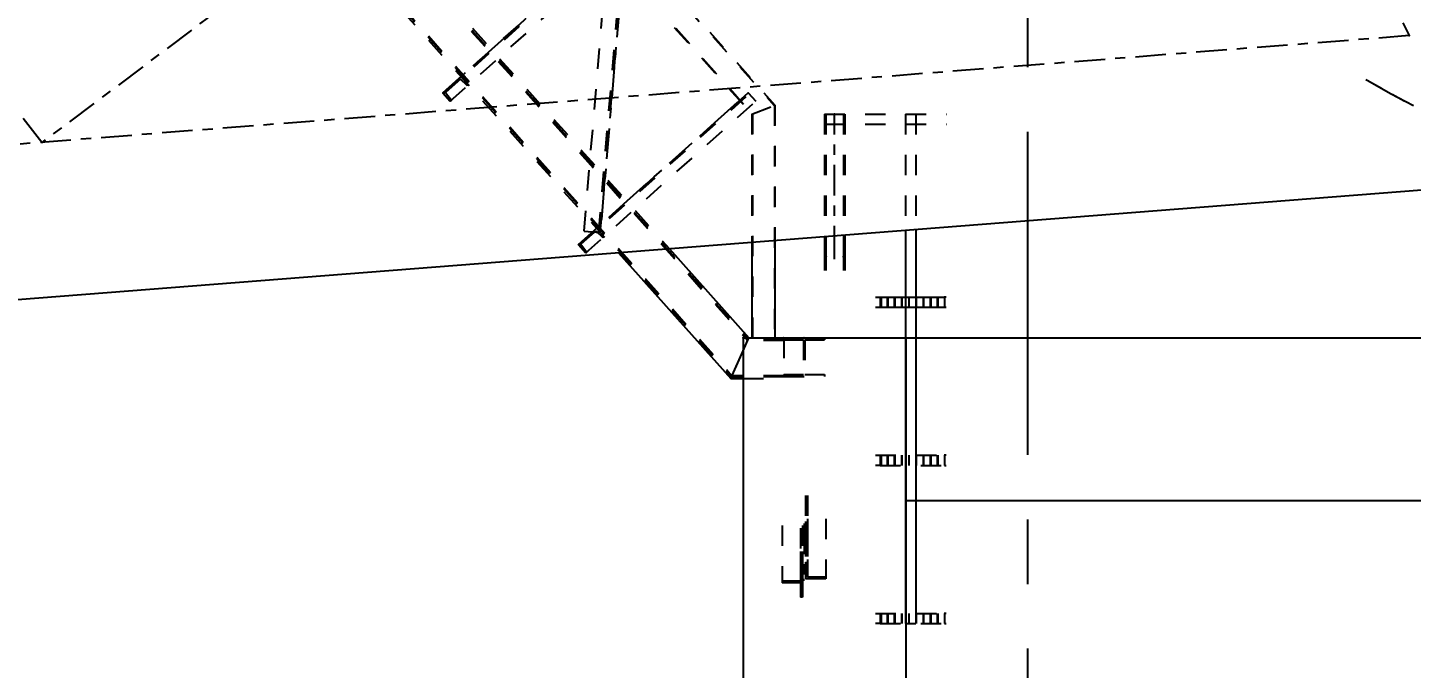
# Model space of a CAD drawing. Header units: millimetres. Extents: x 2368 to 8313, y 7493 to 11698.
# Drawn here: x 6956.3 to 7092.3, y 11089.7 to 11152.7 of the extents above; entities that cross this region are included whole.
import ezdxf

# ---------------------------------------------------------------- set-up
doc = ezdxf.new("R2010")
doc.units = ezdxf.units.MM
for name, pattern in [('CENTER', [50.8, 31.75, -6.35, 6.35, -6.35]), ('XKITLINE00', [0]), ('XKITLINE02', [4, 2, -2]), ('XKITLINE03', [6, 3, -1, 1, -1])]:
    doc.linetypes.add(name, pattern=pattern)
doc.styles.add('ROMANS', font='romans.shx')
doc.dimstyles.new('MD300', dxfattribs={"dimtxt": 2.5, "dimasz": 2.5, "dimexe": 1, "dimexo": 1, "dimgap": 0.5, "dimtad": 1, "dimdec": 1, "dimlfac": 50, "dimrnd": 0.5, "dimdsep": 46, "dimtxsty": 'ROMANS', "dimcen": 1, "dimclrd": 146, "dimclre": 146, "dimclrt": 30, "dimadec": 1, "dimazin": 2, "dimtfac": 1, "dimtdec": 1, "dimtmove": 0, "dimatfit": 1, "dimfxl": 1, "dimtolj": 1, "dimtzin": 0, "dimlwd": -1, "dimlwe": -1, "dimarcsym": 0})

# ---------------------------------------------------------------- blocks, each defined once
blk = doc.blocks.new('*D42')
at = {"color": 146, "transparency": 16777216}
for p, q in [((6918.69, 11189.66), (6918.69, 10968.16)), ((7026.59, 11121.22), (7026.59, 10968.16)), ((6921.19, 10969.16), (7024.09, 10969.16))]:
    blk.add_line(p, q, dxfattribs=at)
for points in [[(6921.19, 10969.58), (6921.19, 10968.75), (6918.69, 10969.16)], [(7024.09, 10969.58), (7024.09, 10968.75), (7026.59, 10969.16)]]:
    blk.add_solid(points, dxfattribs=at)
at = {"layer": 'Defpoints', "color": 0, "transparency": 16777216}
for p in [(6918.69, 11190.66), (7026.59, 11122.22), (7026.59, 10969.16)]:
    blk.add_point(p, dxfattribs=at)
at = {"color": 30, "transparency": 16777216, "insert": (6972.64, 10970.91), "char_height": 2.5, "attachment_point": 5, "style": 'ROMANS'}
blk.add_mtext('\\A1;5395', dxfattribs=at)

msp = doc.modelspace()

# ---------------------------------------------------------------- linework, layer by layer
at = {"color": 6, "linetype": 'CENTER'}
msp.add_line((7054.5882, 10907.5139), (7054.5882, 11495.735), dxfattribs=at)
at = {"color": 8, "linetype": 'XKITLINE03'}
for p, q in [((6957.6582, 11141.4324), (6856.5881, 11269.2452)), ((6957.6582, 11141.4324), (6856.5882, 11269.2452)), ((7058.7281, 11217.3205), (6957.6582, 11141.4324)), ((7058.7282, 11217.3205), (6957.6582, 11141.4324)), ((7058.7281, 11217.3205), (7092.0951, 11151.9247)), ((7058.7282, 11217.3205), (7092.0952, 11151.9247)), ((7092.0952, 11151.9247), (6761.3023, 11126.1076)), ((7092.0952, 11151.9247), (6761.3023, 11126.1076))]:
    msp.add_line(p, q, dxfattribs=at)
at = {"color": 3, "linetype": 'XKITLINE02'}
for p, q in [((6967.6587, 11214.4712), (7029.6712, 11145.0597)), ((6966.6893, 11212.3052), (7027.5052, 11144.233)), ((6959.8898, 11197.1117), (7027.0443, 11121.9441)), ((6959.9374, 11197.2181), (7027.0919, 11122.0505)), ((6960.0135, 11197.3881), (7019.3588, 11130.9616)), ((6958.2994, 11193.5581), (7025.4539, 11118.3905)), ((6958.347, 11193.6645), (7025.5015, 11118.4969)), ((6979.6661, 11169.3867), (7014.3446, 11130.5702)), ((7011.8397, 11161.6776), (7027.4452, 11144.2101)), ((6997.0745, 11146.2987), (7013.6269, 11161.0869)), ((6997.1678, 11146.1943), (7013.8721, 11161.1182)), ((6997.8074, 11145.4784), (7014.5117, 11160.4023)), ((7010.9616, 11132.7087), (7013.3482, 11160.8804)), ((7012.3965, 11132.5871), (7014.7831, 11160.7588)), ((7012.5559, 11132.5736), (7014.9425, 11160.7453)), ((7015.3151, 11161.2187), (7029.7312, 11145.0826)), ((6998.8643, 11147.8977), (6997.0745, 11146.2987)), ((6998.7988, 11147.6515), (6997.3265, 11146.3361)), ((6998.7988, 11147.6515), (6998.7988, 11147.6515)), ((6999.4957, 11146.9868), (6998.7988, 11147.6515)), ((6998.8643, 11147.8977), (6998.8642, 11147.8977)), ((6998.8643, 11147.8977), (6999.5971, 11147.0774)), ((6999.5971, 11147.0774), (6999.4957, 11146.9868)), ((6999.4957, 11146.9868), (6999.4957, 11146.9868)), ((6999.5971, 11147.0774), (6999.5971, 11147.0774)), ((6997.0745, 11146.2987), (6997.8074, 11145.4784)), ((6997.0745, 11146.2987), (6997.0745, 11146.2987)), ((6997.0745, 11146.2987), (6997.8074, 11145.4784)), ((6997.3265, 11146.3361), (6997.3265, 11146.3361)), ((6997.3265, 11146.3361), (6997.9088, 11145.569)), ((6997.9088, 11145.569), (6997.8074, 11145.4784)), ((6997.8074, 11145.4784), (6997.8074, 11145.4784)), ((6997.9088, 11145.569), (6997.9088, 11145.569)), ((7010.3996, 11131.3837), (7027.104, 11146.3075)), ((7010.4929, 11131.2793), (7027.1972, 11146.2031)), ((7011.1325, 11130.5634), (7027.8368, 11145.4872)), ((7027.104, 11146.3075), (7027.8368, 11145.4872)), ((7027.4452, 11144.2101), (7029.7312, 11145.0826)), ((7027.4452, 11144.2101), (7029.7312, 11145.0826)), ((7027.4452, 11144.2101), (7027.4452, 11131.5927)), ((7027.5052, 11144.233), (7027.5052, 11122.2205)), ((7029.6712, 11145.0597), (7029.6712, 11122.2205)), ((7029.7312, 11145.0826), (7029.7312, 11131.7711)), ((7034.5881, 11144.2205), (7046.6275, 11144.2205)), ((7034.5881, 11144.2205), (7034.5881, 11143.2205)), ((7034.5881, 11144.2205), (7034.5881, 11143.2205)), ((7034.5881, 11144.2205), (7034.5881, 11132.1501)), ((7034.5881, 11144.2205), (7034.7685, 11144.2205)), ((7034.7181, 11144.2205), (7034.7181, 11132.1603)), ((7036.4077, 11144.2205), (7036.5881, 11144.2205)), ((7036.4581, 11144.2205), (7036.4581, 11132.2961)), ((7036.5881, 11144.2205), (7036.5881, 11132.3062)), ((7042.5714, 11144.2205), (7042.5714, 11132.7732)), ((7042.5719, 11144.2205), (7042.5714, 11144.2205)), ((7042.5714, 11144.2205), (7043.5719, 11144.2205)), ((7042.5719, 11144.2205), (7042.5719, 11094.1205)), ((7043.5714, 11144.2205), (7043.5714, 11132.8513)), ((7043.5719, 11144.2205), (7043.5719, 11094.1205)), ((7034.5881, 11143.2205), (7046.6275, 11143.2205)), ((7010.3996, 11131.3837), (7012.1894, 11132.9827)), ((7012.1894, 11132.9827), (7012.1894, 11132.9827)), ((7012.1894, 11132.9827), (7012.9222, 11132.1624)), ((7010.6516, 11131.421), (7012.124, 11132.7365)), ((7010.9616, 11132.7087), (7012.5559, 11132.5736)), ((7012.124, 11132.7365), (7012.124, 11132.7365)), ((7012.124, 11132.7365), (7012.8208, 11132.0717)), ((7012.9222, 11132.1624), (7012.8208, 11132.0717)), ((7012.8208, 11132.0717), (7012.8208, 11132.0717)), ((7012.9222, 11132.1624), (7012.9222, 11132.1624)), ((7010.3996, 11131.3837), (7010.3996, 11131.3837)), ((7010.3996, 11131.3837), (7011.1325, 11130.5634)), ((7010.3996, 11131.3837), (7011.1325, 11130.5634)), ((7010.6516, 11131.421), (7010.6516, 11131.421)), ((7010.6516, 11131.421), (7011.2339, 11130.654)), ((7011.2339, 11130.654), (7011.1325, 11130.5634)), ((7011.1325, 11130.5634), (7011.1325, 11130.5634)), ((7011.2339, 11130.654), (7011.2339, 11130.654)), ((7040.1686, 11126.2205), (7040.1686, 11125.2205)), ((7040.8288, 11126.2205), (7040.8288, 11125.2205)), ((7041.5088, 11126.2205), (7041.5088, 11125.2205)), ((7042.2028, 11126.2205), (7042.2028, 11125.2205)), ((7042.5714, 11126.2205), (7042.5714, 11125.2205)), ((7042.9045, 11126.2205), (7042.9045, 11125.2205)), ((7043.5714, 11126.2205), (7043.5714, 11125.2205)), ((7043.6079, 11126.2205), (7043.6079, 11125.2205)), ((7044.3067, 11126.2205), (7044.3067, 11125.2205)), ((7044.9948, 11126.2205), (7044.9948, 11125.2205)), ((7045.666, 11126.2205), (7045.666, 11125.2205)), ((7025.3778, 11118.2205), (7027.168, 11122.2205)), ((7026.5882, 11120.9251), (7027.168, 11122.2205)), ((7027.0443, 11121.9441), (7027.168, 11122.2205)), ((7027.0443, 11121.9441), (7027.168, 11122.2205)), ((7027.168, 11122.2205), (7030.5881, 11122.2205)), ((7027.4452, 11122.2205), (7029.7312, 11122.2205)), ((7027.5011, 11122.2205), (7027.4452, 11122.2205)), ((7030.5881, 11122.2205), (7034.5881, 11122.2205)), ((7030.5881, 11122.2205), (7030.5881, 11122.0205)), ((7030.5881, 11122.2205), (7030.5881, 11121.9441)), ((7030.5881, 11122.2205), (7030.5881, 11118.2205)), ((7034.5881, 11122.2205), (7034.5881, 11122.0205)), ((7042.5714, 11122.2205), (7042.5714, 11094.1205)), ((7043.5714, 11122.2205), (7043.5714, 11094.1205)), ((7030.5881, 11121.9441), (7027.0443, 11121.9441)), ((7030.5881, 11122.0505), (7027.0919, 11122.0505)), ((7030.5881, 11122.0205), (7032.5231, 11122.0205)), ((7032.5231, 11122.0205), (7032.5231, 11118.6205)), ((7032.6531, 11122.0205), (7032.6531, 11118.6205)), ((7032.6531, 11122.0205), (7034.5881, 11122.0205)), ((7030.5881, 11118.3905), (7025.4539, 11118.3905)), ((7030.5881, 11118.4969), (7025.5015, 11118.4969)), ((7026.5882, 11118.2205), (7030.5881, 11118.2205)), ((7030.5881, 11118.6205), (7032.5231, 11118.6205)), ((7030.5881, 11118.6205), (7030.5881, 11118.4205)), ((7030.5881, 11118.4205), (7034.5881, 11118.4205)), ((7032.6531, 11118.6205), (7034.5881, 11118.6205)), ((7034.5881, 11118.6205), (7034.5881, 11118.4205)), ((7039.6247, 11110.6705), (7046.3829, 11110.6705)), ((7040.0907, 11110.6705), (7040.0907, 11109.6705)), ((7040.1686, 11110.6705), (7040.1686, 11109.6705)), ((7040.7685, 11110.6705), (7040.7685, 11109.6705)), ((7040.8288, 11110.6705), (7040.8288, 11109.6705)), ((7041.4667, 11110.6705), (7041.4667, 11109.6705)), ((7041.5088, 11110.6705), (7041.5088, 11109.6705)), ((7042.1792, 11110.6705), (7042.1792, 11109.6705)), ((7042.2028, 11110.6705), (7042.2028, 11109.6705)), ((7042.8996, 11110.6705), (7042.8996, 11109.6705)), ((7042.9045, 11110.6705), (7042.9045, 11109.6705)), ((7043.6079, 11110.6705), (7043.6079, 11109.6705)), ((7043.6218, 11110.6705), (7043.6218, 11109.6705)), ((7044.3067, 11110.6705), (7044.3067, 11109.6705)), ((7044.3392, 11110.6705), (7044.3392, 11109.6705)), ((7044.9948, 11110.6705), (7044.9948, 11109.6705)), ((7045.0457, 11110.6705), (7045.0457, 11109.6705)), ((7045.666, 11110.6705), (7045.666, 11109.6705)), ((7045.7349, 11110.6705), (7045.7349, 11109.6705)), ((7046.4008, 11110.6705), (7046.3829, 11110.6705)), ((7046.4008, 11110.6705), (7046.4008, 11109.6705)), ((7046.4179, 11110.6705), (7046.4008, 11110.6705)), ((7046.5531, 11110.6705), (7046.4179, 11110.6705)), ((7040.0732, 11109.6705), (7039.6247, 11109.6705)), ((7040.0732, 11109.6705), (7046.4008, 11109.6705)), ((7046.4008, 11109.6705), (7046.5531, 11109.6705)), ((7032.7381, 11106.7092), (7032.7381, 11100.1057)), ((7032.9381, 11106.7092), (7032.9381, 11100.1057)), ((7032.9381, 11104.4126), (7032.9381, 11098.6949)), ((7034.7381, 11104.4126), (7034.7381, 11098.5381)), ((7030.4381, 11103.7747), (7030.4381, 11098.1462)), ((7032.2381, 11103.5195), (7032.2381, 11098.1462)), ((7032.4381, 11103.7747), (7032.4381, 11098.303)), ((7032.7381, 11104.1575), (7032.7381, 11098.5381)), ((7032.2381, 11101.2229), (7032.2381, 11096.7354)), ((7032.4381, 11101.2229), (7032.4381, 11096.7354)), ((7032.9381, 11100.1057), (7032.7381, 11100.1057)), ((7032.7381, 11100.1057), (7032.7381, 11098.5381)), ((7032.9381, 11100.1057), (7032.9381, 11098.6949)), ((7030.4381, 11098.303), (7030.4381, 11098.1462)), ((7032.4381, 11098.303), (7030.4381, 11098.303)), ((7032.2381, 11098.1462), (7030.4381, 11098.1462)), ((7032.2381, 11098.1462), (7032.2381, 11096.7354)), ((7032.4381, 11098.303), (7032.4381, 11096.7354)), ((7034.7381, 11098.5381), (7032.7381, 11098.5381)), ((7034.7381, 11098.6949), (7032.9381, 11098.6949)), ((7034.7381, 11098.6949), (7034.7381, 11098.5381)), ((7032.4381, 11096.7354), (7032.2381, 11096.7354)), ((7039.6247, 11095.1205), (7046.3829, 11095.1205)), ((7040.0907, 11095.1205), (7040.0907, 11094.1205)), ((7040.1686, 11095.1205), (7040.1686, 11094.1205)), ((7040.7685, 11095.1205), (7040.7685, 11094.1205)), ((7040.8288, 11095.1205), (7040.8288, 11094.1205)), ((7041.4667, 11095.1205), (7041.4667, 11094.1205)), ((7041.5088, 11095.1205), (7041.5088, 11094.1205)), ((7042.1792, 11095.1205), (7042.1792, 11094.1205)), ((7042.2028, 11095.1205), (7042.2028, 11094.1205)), ((7042.8996, 11095.1205), (7042.8996, 11094.1205)), ((7042.9045, 11095.1205), (7042.9045, 11094.1205)), ((7043.6079, 11095.1205), (7043.6079, 11094.1205)), ((7043.6218, 11095.1205), (7043.6218, 11094.1205)), ((7044.3067, 11095.1205), (7044.3067, 11094.1205)), ((7044.3392, 11095.1205), (7044.3392, 11094.1205)), ((7044.9948, 11095.1205), (7044.9948, 11094.1205)), ((7045.0457, 11095.1205), (7045.0457, 11094.1205)), ((7045.666, 11095.1205), (7045.666, 11094.1205)), ((7045.7349, 11095.1205), (7045.7349, 11094.1205)), ((7046.4008, 11095.1205), (7046.3829, 11095.1205)), ((7046.4008, 11095.1205), (7046.4008, 11094.1205)), ((7046.4179, 11095.1205), (7046.4008, 11095.1205)), ((7046.5531, 11095.1205), (7046.4179, 11095.1205)), ((7040.0732, 11094.1205), (7039.6247, 11094.1205)), ((7040.0732, 11094.1205), (7046.4008, 11094.1205)), ((7042.5719, 11094.1205), (7042.5714, 11094.1205)), ((7042.5714, 11094.1205), (7043.5719, 11094.1205)), ((7046.4008, 11094.1205), (7046.5531, 11094.1205))]:
    msp.add_line(p, q, dxfattribs=at)
at = {"color": 1, "linetype": 'XKITLINE03'}
for p, q in [((6997.0745, 11146.2987), (7013.7788, 11161.2226)), ((7014.9425, 11160.7453), (7012.5559, 11132.5736)), ((6998.8643, 11147.8977), (6998.8642, 11147.8977)), ((7010.3996, 11131.3837), (7027.104, 11146.3075)), ((7035.5881, 11130.2205), (7035.5881, 11144.2205)), ((7012.1894, 11132.9827), (7012.1894, 11132.9827)), ((7035.5881, 11129.9598), (7035.5881, 11130.2205)), ((7026.5882, 11122.2205), (7030.5881, 11122.2205)), ((7032.5881, 11122.2205), (7032.5881, 11122.2205)), ((7032.5881, 11103.9661), (7032.5881, 11098.4205)), ((7032.5881, 11103.9661), (7032.5881, 11098.4205))]:
    msp.add_line(p, q, dxfattribs=at)
at = {"color": 8, "linetype": 'XKITLINE00'}
for p, q in [((7088.0352, 11147.4669), (7087.827, 11147.5899)), ((7090.2606, 11146.2183), (7088.0352, 11147.4669)), ((7088.4908, 11147.206), (7088.2635, 11147.3388)), ((7089.3789, 11146.713), (7088.4908, 11147.206)), ((7092.5036, 11145.0247), (7090.2606, 11146.2183)), ((7090.7217, 11145.9677), (7090.4915, 11146.0955)), ((7091.6133, 11145.4985), (7090.7217, 11145.9677)), ((7112.6603, 11138.2434), (6762.2673, 11110.8966))]:
    msp.add_line(p, q, dxfattribs=at)
at = {"color": 7, "linetype": 'XKITLINE00'}
for p, q in [((7027.4452, 11131.5927), (7027.4452, 11122.2205)), ((7029.7312, 11131.7711), (7029.7312, 11122.2205)), ((7034.5881, 11132.1501), (7034.5881, 11130.1025)), ((7034.7181, 11132.1603), (7034.7181, 11130.1025)), ((7036.4581, 11132.2961), (7036.4581, 11130.1025)), ((7036.5881, 11132.3062), (7036.5881, 11130.1025)), ((7042.5714, 11132.7732), (7042.5714, 11126.2205)), ((7043.5714, 11132.8513), (7043.5714, 11126.2205)), ((7014.3446, 11130.5702), (7025.3778, 11118.2205)), ((7019.3588, 11130.9616), (7027.168, 11122.2205)), ((7034.7685, 11130.2513), (7034.7181, 11130.1025)), ((7036.4077, 11130.2513), (7036.4581, 11130.1025)), ((7034.5881, 11130.1025), (7034.5881, 11128.8418)), ((7034.7181, 11130.1025), (7034.5881, 11130.1025)), ((7034.7181, 11130.1025), (7034.7181, 11128.8418)), ((7036.4581, 11130.1025), (7036.4581, 11128.8418)), ((7036.5881, 11130.1025), (7036.4581, 11130.1025)), ((7036.5881, 11130.1025), (7036.5881, 11128.8418)), ((7039.6247, 11126.2205), (7046.3829, 11126.2205)), ((7040.0907, 11126.2205), (7040.0907, 11125.2205)), ((7040.7685, 11126.2205), (7040.7685, 11125.2205)), ((7041.4667, 11126.2205), (7041.4667, 11125.2205)), ((7042.1792, 11126.2205), (7042.1792, 11125.2205)), ((7042.8996, 11126.2205), (7042.8996, 11125.2205)), ((7043.6218, 11126.2205), (7043.6218, 11125.2205)), ((7044.3392, 11126.2205), (7044.3392, 11125.2205)), ((7045.0457, 11126.2205), (7045.0457, 11125.2205)), ((7045.7349, 11126.2205), (7045.7349, 11125.2205)), ((7046.4008, 11126.2205), (7046.3829, 11126.2205)), ((7046.4008, 11126.2205), (7046.4008, 11125.2205)), ((7046.4179, 11126.2205), (7046.4008, 11126.2205)), ((7046.5531, 11126.2205), (7046.4179, 11126.2205)), ((7039.6247, 11125.2205), (7040.0907, 11125.2205)), ((7040.0907, 11125.2205), (7040.1089, 11125.2205)), ((7040.1089, 11125.2205), (7046.4008, 11125.2205)), ((7042.5714, 11125.2205), (7042.5714, 11122.2205)), ((7043.5714, 11125.2205), (7043.5714, 11122.2205)), ((7046.4008, 11125.2205), (7046.5531, 11125.2205)), ((7025.3778, 11118.2205), (7026.5882, 11120.9251)), ((7025.3778, 11118.2205), (7026.5882, 11118.2205))]:
    msp.add_line(p, q, dxfattribs=at)
at = {"color": 4}
for p, q in [((7026.5881, 11122.2205), (7026.5881, 10907.5139)), ((7026.5882, 11122.2205), (7026.5882, 10907.5139)), ((7026.5883, 11122.2205), (7026.5882, 10907.5139)), ((7026.5882, 11122.2205), (7175.2586, 11122.2205)), ((7026.5882, 11122.2205), (7026.5882, 10907.5139)), ((7026.5882, 11122.2205), (7026.5882, 10907.5139)), ((7026.5883, 11122.2205), (7175.2587, 11122.2205)), ((7026.5883, 11122.2205), (7026.5883, 10907.5139)), ((7042.5881, 11122.2205), (7140.9987, 11122.2205)), ((7042.5882, 11122.2205), (7042.5882, 10907.5139)), ((7042.5881, 11106.2205), (7140.9987, 11106.2205))]:
    msp.add_line(p, q, dxfattribs=at)
at = {"color": 241, "linetype": 'XKITLINE00'}
msp.add_line((7026.5883, 11122.2205), (7026.5883, 11122.2205), dxfattribs=at)
at = {"color": 241, "linetype": 'XKITLINE02'}
for p, q in [((7042.5881, 11122.2205), (7042.5881, 11106.2205)), ((7042.5882, 11122.2205), (7042.5882, 11106.2205))]:
    msp.add_line(p, q, dxfattribs=at)
at = {"color": 8, "linetype": 'XKITLINE00'}
for centre in [(7092.0951, 11151.9247), (7092.0952, 11151.9247), (7092.0952, 11151.9247), (7092.0952, 11151.9247), (6957.6582, 11141.4324), (6957.6582, 11141.4324), (6957.6582, 11141.4324), (6957.6582, 11141.4324)]:
    msp.add_circle(centre, 0.004, dxfattribs=at)
at = {"color": 1, "linetype": 'XKITLINE00'}
for centre in [(6998.8643, 11147.8977), (6997.0745, 11146.2987), (7027.104, 11146.3075), (7035.5881, 11144.2205), (7012.1894, 11132.9827), (7012.5559, 11132.5736), (7010.3996, 11131.3837), (7035.5881, 11130.2205), (7035.5881, 11130.2205), (7026.5882, 11122.2205), (7030.5881, 11122.2205), (7032.5881, 11122.2205), (7032.5881, 11098.4205), (7032.5881, 11098.4205)]:
    msp.add_circle(centre, 0.004, dxfattribs=at)

# ---------------------------------------------------------------- dimensions: what is measured, and where the dimension line sits
dim = msp.add_linear_dim(base=(7026.5883, 10969.1621), p1=(6918.6921, 11190.6581), p2=(7026.5883, 11122.2205), dimstyle='MD300')
dim.commit()
dim.dimension.update_dxf_attribs({"geometry": '*D42', "text_midpoint": (6972.6402, 10970.9121)})

doc.saveas('drawing.dxf')
